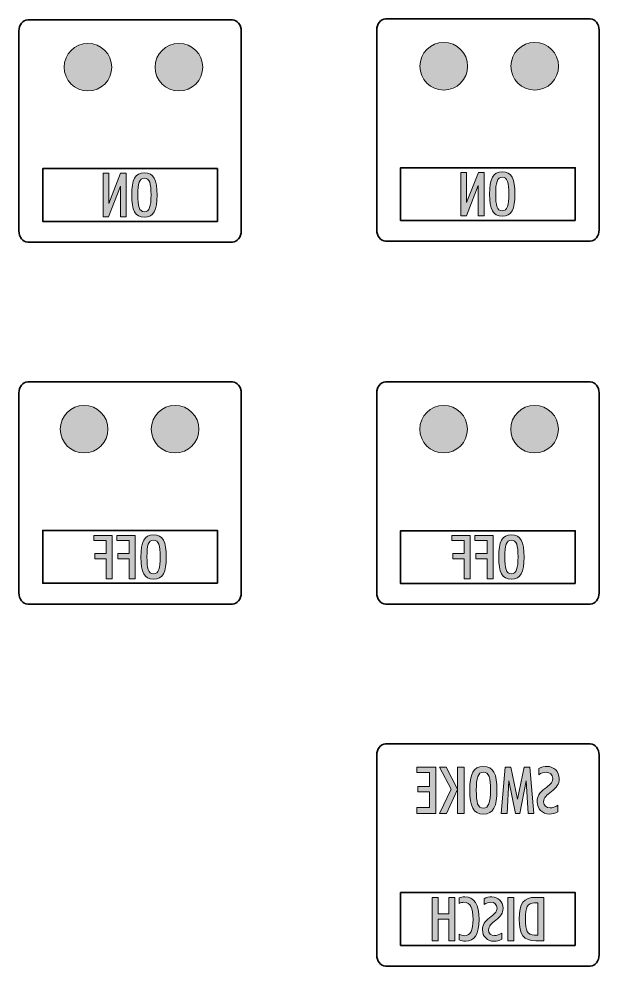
# Model space of a CAD drawing. Header units: millimetres. Extents: x 8 to 201, y 31 to 295.
# Drawn here: x 52.9 to 89.5, y 31.4 to 91.1 of the extents above; entities that cross this region are included whole.
import ezdxf

# ---------------------------------------------------------------- set-up
doc = ezdxf.new("R2010")
doc.units = ezdxf.units.MM
doc.header["$MEASUREMENT"] = 0
doc.layers.add('Layer 1', color=7, linetype='Continuous', lineweight=0)

# ---------------------------------------------------------------- blocks, each defined once
blk = doc.blocks.new('Block_32')
at = {"layer": 'Layer 1', "true_color": 0x1d1e1b, "transparency": 33554687}
h = blk.add_hatch(color=250, dxfattribs=at)
h.dxf.hatch_style = 2
edge = h.paths.add_edge_path()
edge.add_spline(control_points=[(58.815, 55.779), (58.815, 55.779), (58.435, 55.779), (58.435, 55.779), (58.435, 55.779), (58.435, 57.039), (58.435, 57.039), (58.435, 57.039), (57.724, 57.039), (57.724, 57.039), (57.724, 57.039), (57.724, 57.365), (57.724, 57.365), (57.724, 57.365), (58.435, 57.365), (58.435, 57.365), (58.435, 57.365), (58.435, 58.181), (58.435, 58.181), (58.435, 58.181), (57.661, 58.181), (57.661, 58.181), (57.661, 58.181), (57.661, 58.51), (57.661, 58.51), (57.661, 58.51), (58.815, 58.51), (58.815, 58.51), (58.815, 58.51), (58.815, 55.779), (58.815, 55.779)], knot_values=[0, 0, 0, 0, 1, 1, 1, 2, 2, 2, 3, 3, 3, 4, 4, 4, 5, 5, 5, 6, 6, 6, 7, 7, 7, 8, 8, 8, 9, 9, 9, 10, 10, 10, 10], degree=3, periodic=0)
h = blk.add_hatch(color=250, dxfattribs=at)
h.dxf.hatch_style = 2
edge = h.paths.add_edge_path()
edge.add_spline(control_points=[(60.265, 55.779), (60.265, 55.779), (59.886, 55.779), (59.886, 55.779), (59.886, 55.779), (59.886, 57.039), (59.886, 57.039), (59.886, 57.039), (59.174, 57.039), (59.174, 57.039), (59.174, 57.039), (59.174, 57.365), (59.174, 57.365), (59.174, 57.365), (59.886, 57.365), (59.886, 57.365), (59.886, 57.365), (59.886, 58.181), (59.886, 58.181), (59.886, 58.181), (59.111, 58.181), (59.111, 58.181), (59.111, 58.181), (59.111, 58.51), (59.111, 58.51), (59.111, 58.51), (60.265, 58.51), (60.265, 58.51), (60.265, 58.51), (60.265, 55.779), (60.265, 55.779)], knot_values=[0, 0, 0, 0, 1, 1, 1, 2, 2, 2, 3, 3, 3, 4, 4, 4, 5, 5, 5, 6, 6, 6, 7, 7, 7, 8, 8, 8, 9, 9, 9, 10, 10, 10, 10], degree=3, periodic=0)
h = blk.add_hatch(color=250, dxfattribs=at)
h.dxf.hatch_style = 2
edge = h.paths.add_edge_path()
edge.add_spline(control_points=[(61.838, 57.15), (61.838, 57.867), (61.747, 58.204), (61.419, 58.204), (61.091, 58.204), (61.004, 57.867), (61.004, 57.15), (61.004, 56.434), (61.079, 56.093), (61.415, 56.093), (61.739, 56.093), (61.838, 56.43), (61.838, 57.15)], knot_values=[0, 0, 0, 0, 1, 1, 1, 2, 2, 2, 3, 3, 3, 4, 4, 4, 4], degree=3, periodic=0)
edge = h.paths.add_edge_path()
edge.add_spline(control_points=[(62.221, 57.143), (62.221, 56.185), (62.012, 55.745), (61.419, 55.745), (60.826, 55.745), (60.621, 56.189), (60.621, 57.143), (60.621, 58.1), (60.826, 58.545), (61.419, 58.545), (62.012, 58.545), (62.221, 58.1), (62.221, 57.143)], knot_values=[0, 0, 0, 0, 1, 1, 1, 2, 2, 2, 3, 3, 3, 4, 4, 4, 4], degree=3, periodic=0)
at = {"layer": 'Layer 1'}
for points, knots in [([(58.815, 55.779), (58.815, 55.779), (58.435, 55.779), (58.435, 55.779), (58.435, 55.779), (58.435, 57.039), (58.435, 57.039), (58.435, 57.039), (57.724, 57.039), (57.724, 57.039), (57.724, 57.039), (57.724, 57.365), (57.724, 57.365), (57.724, 57.365), (58.435, 57.365), (58.435, 57.365), (58.435, 57.365), (58.435, 58.181), (58.435, 58.181), (58.435, 58.181), (57.661, 58.181), (57.661, 58.181), (57.661, 58.181), (57.661, 58.51), (57.661, 58.51), (57.661, 58.51), (58.815, 58.51), (58.815, 58.51), (58.815, 58.51), (58.815, 55.779), (58.815, 55.779)], [0, 0, 0, 0, 1, 1, 1, 2, 2, 2, 3, 3, 3, 4, 4, 4, 5, 5, 5, 6, 6, 6, 7, 7, 7, 8, 8, 8, 9, 9, 9, 10, 10, 10, 10]), ([(60.265, 55.779), (60.265, 55.779), (59.886, 55.779), (59.886, 55.779), (59.886, 55.779), (59.886, 57.039), (59.886, 57.039), (59.886, 57.039), (59.174, 57.039), (59.174, 57.039), (59.174, 57.039), (59.174, 57.365), (59.174, 57.365), (59.174, 57.365), (59.886, 57.365), (59.886, 57.365), (59.886, 57.365), (59.886, 58.181), (59.886, 58.181), (59.886, 58.181), (59.111, 58.181), (59.111, 58.181), (59.111, 58.181), (59.111, 58.51), (59.111, 58.51), (59.111, 58.51), (60.265, 58.51), (60.265, 58.51), (60.265, 58.51), (60.265, 55.779), (60.265, 55.779)], [0, 0, 0, 0, 1, 1, 1, 2, 2, 2, 3, 3, 3, 4, 4, 4, 5, 5, 5, 6, 6, 6, 7, 7, 7, 8, 8, 8, 9, 9, 9, 10, 10, 10, 10]), ([(62.221, 57.143), (62.221, 56.185), (62.012, 55.745), (61.419, 55.745), (60.826, 55.745), (60.621, 56.189), (60.621, 57.143), (60.621, 58.1), (60.826, 58.545), (61.419, 58.545), (62.012, 58.545), (62.221, 58.1), (62.221, 57.143)], [0, 0, 0, 0, 1, 1, 1, 2, 2, 2, 3, 3, 3, 4, 4, 4, 4]), ([(61.838, 57.15), (61.838, 57.867), (61.747, 58.204), (61.419, 58.204), (61.091, 58.204), (61.004, 57.867), (61.004, 57.15), (61.004, 56.434), (61.079, 56.093), (61.415, 56.093), (61.739, 56.093), (61.838, 56.43), (61.838, 57.15)], [0, 0, 0, 0, 1, 1, 1, 2, 2, 2, 3, 3, 3, 4, 4, 4, 4])]:
    blk.add_open_spline(points, degree=3, knots=knots, dxfattribs=at)
blk = doc.blocks.new('Block_155')
at = {"layer": 'Layer 1', "true_color": 0x1d1e1b, "transparency": 33554687}
h = blk.add_hatch(color=250, dxfattribs=at)
h.dxf.hatch_style = 2
edge = h.paths.add_edge_path()
edge.add_spline(control_points=[(82.237, 78.649), (82.237, 78.649), (81.877, 78.649), (81.877, 78.649), (81.877, 78.649), (81.877, 80.561), (81.877, 80.561), (81.877, 80.561), (81.134, 78.649), (81.134, 78.649), (81.134, 78.649), (80.779, 78.649), (80.779, 78.649), (80.779, 78.649), (80.779, 81.381), (80.779, 81.381), (80.779, 81.381), (81.138, 81.381), (81.138, 81.381), (81.138, 81.381), (81.138, 79.485), (81.138, 79.485), (81.138, 79.485), (81.885, 81.381), (81.885, 81.381), (81.885, 81.381), (82.237, 81.381), (82.237, 81.381), (82.237, 81.381), (82.237, 78.649), (82.237, 78.649)], knot_values=[0, 0, 0, 0, 1, 1, 1, 2, 2, 2, 3, 3, 3, 4, 4, 4, 5, 5, 5, 6, 6, 6, 7, 7, 7, 8, 8, 8, 9, 9, 9, 10, 10, 10, 10], degree=3, periodic=0)
h = blk.add_hatch(color=250, dxfattribs=at)
h.dxf.hatch_style = 2
edge = h.paths.add_edge_path()
edge.add_spline(control_points=[(83.806, 80.021), (83.806, 80.737), (83.715, 81.074), (83.387, 81.074), (83.059, 81.074), (82.972, 80.737), (82.972, 80.021), (82.972, 79.305), (83.047, 78.964), (83.383, 78.964), (83.707, 78.964), (83.806, 79.301), (83.806, 80.021)], knot_values=[0, 0, 0, 0, 1, 1, 1, 2, 2, 2, 3, 3, 3, 4, 4, 4, 4], degree=3, periodic=0)
edge = h.paths.add_edge_path()
edge.add_spline(control_points=[(84.189, 80.013), (84.189, 79.056), (83.979, 78.615), (83.387, 78.615), (82.794, 78.615), (82.589, 79.059), (82.589, 80.013), (82.589, 80.971), (82.794, 81.415), (83.387, 81.415), (83.979, 81.415), (84.189, 80.971), (84.189, 80.013)], knot_values=[0, 0, 0, 0, 1, 1, 1, 2, 2, 2, 3, 3, 3, 4, 4, 4, 4], degree=3, periodic=0)
at = {"layer": 'Layer 1'}
for points, knots in [([(82.237, 78.649), (82.237, 78.649), (81.877, 78.649), (81.877, 78.649), (81.877, 78.649), (81.877, 80.561), (81.877, 80.561), (81.877, 80.561), (81.134, 78.649), (81.134, 78.649), (81.134, 78.649), (80.779, 78.649), (80.779, 78.649), (80.779, 78.649), (80.779, 81.381), (80.779, 81.381), (80.779, 81.381), (81.138, 81.381), (81.138, 81.381), (81.138, 81.381), (81.138, 79.485), (81.138, 79.485), (81.138, 79.485), (81.885, 81.381), (81.885, 81.381), (81.885, 81.381), (82.237, 81.381), (82.237, 81.381), (82.237, 81.381), (82.237, 78.649), (82.237, 78.649)], [0, 0, 0, 0, 1, 1, 1, 2, 2, 2, 3, 3, 3, 4, 4, 4, 5, 5, 5, 6, 6, 6, 7, 7, 7, 8, 8, 8, 9, 9, 9, 10, 10, 10, 10]), ([(84.189, 80.013), (84.189, 79.056), (83.979, 78.615), (83.387, 78.615), (82.794, 78.615), (82.589, 79.059), (82.589, 80.013), (82.589, 80.971), (82.794, 81.415), (83.387, 81.415), (83.979, 81.415), (84.189, 80.971), (84.189, 80.013)], [0, 0, 0, 0, 1, 1, 1, 2, 2, 2, 3, 3, 3, 4, 4, 4, 4]), ([(83.806, 80.021), (83.806, 80.737), (83.715, 81.074), (83.387, 81.074), (83.059, 81.074), (82.972, 80.737), (82.972, 80.021), (82.972, 79.305), (83.047, 78.964), (83.383, 78.964), (83.707, 78.964), (83.806, 79.301), (83.806, 80.021)], [0, 0, 0, 0, 1, 1, 1, 2, 2, 2, 3, 3, 3, 4, 4, 4, 4])]:
    blk.add_open_spline(points, degree=3, knots=knots, dxfattribs=at)
blk = doc.blocks.new('Block_158')
at = {"layer": 'Layer 1', "true_color": 0x1d1e1b, "transparency": 33554687}
h = blk.add_hatch(color=250, dxfattribs=at)
h.dxf.hatch_style = 2
edge = h.paths.add_edge_path()
edge.add_spline(control_points=[(59.694, 78.592), (59.694, 78.592), (59.334, 78.592), (59.334, 78.592), (59.334, 78.592), (59.334, 80.504), (59.334, 80.504), (59.334, 80.504), (58.592, 78.592), (58.592, 78.592), (58.592, 78.592), (58.236, 78.592), (58.236, 78.592), (58.236, 78.592), (58.236, 81.323), (58.236, 81.323), (58.236, 81.323), (58.596, 81.323), (58.596, 81.323), (58.596, 81.323), (58.596, 79.427), (58.596, 79.427), (58.596, 79.427), (59.342, 81.323), (59.342, 81.323), (59.342, 81.323), (59.694, 81.323), (59.694, 81.323), (59.694, 81.323), (59.694, 78.592), (59.694, 78.592)], knot_values=[0, 0, 0, 0, 1, 1, 1, 2, 2, 2, 3, 3, 3, 4, 4, 4, 5, 5, 5, 6, 6, 6, 7, 7, 7, 8, 8, 8, 9, 9, 9, 10, 10, 10, 10], degree=3, periodic=0)
h = blk.add_hatch(color=250, dxfattribs=at)
h.dxf.hatch_style = 2
edge = h.paths.add_edge_path()
edge.add_spline(control_points=[(61.263, 79.963), (61.263, 80.68), (61.172, 81.017), (60.844, 81.017), (60.516, 81.017), (60.429, 80.68), (60.429, 79.963), (60.429, 79.247), (60.504, 78.906), (60.84, 78.906), (61.164, 78.906), (61.263, 79.243), (61.263, 79.963)], knot_values=[0, 0, 0, 0, 1, 1, 1, 2, 2, 2, 3, 3, 3, 4, 4, 4, 4], degree=3, periodic=0)
edge = h.paths.add_edge_path()
edge.add_spline(control_points=[(61.646, 79.956), (61.646, 78.998), (61.437, 78.558), (60.844, 78.558), (60.251, 78.558), (60.046, 79.002), (60.046, 79.956), (60.046, 80.914), (60.251, 81.358), (60.844, 81.358), (61.437, 81.358), (61.646, 80.914), (61.646, 79.956)], knot_values=[0, 0, 0, 0, 1, 1, 1, 2, 2, 2, 3, 3, 3, 4, 4, 4, 4], degree=3, periodic=0)
at = {"layer": 'Layer 1'}
for points, knots in [([(59.694, 78.592), (59.694, 78.592), (59.334, 78.592), (59.334, 78.592), (59.334, 78.592), (59.334, 80.504), (59.334, 80.504), (59.334, 80.504), (58.592, 78.592), (58.592, 78.592), (58.592, 78.592), (58.236, 78.592), (58.236, 78.592), (58.236, 78.592), (58.236, 81.323), (58.236, 81.323), (58.236, 81.323), (58.596, 81.323), (58.596, 81.323), (58.596, 81.323), (58.596, 79.427), (58.596, 79.427), (58.596, 79.427), (59.342, 81.323), (59.342, 81.323), (59.342, 81.323), (59.694, 81.323), (59.694, 81.323), (59.694, 81.323), (59.694, 78.592), (59.694, 78.592)], [0, 0, 0, 0, 1, 1, 1, 2, 2, 2, 3, 3, 3, 4, 4, 4, 5, 5, 5, 6, 6, 6, 7, 7, 7, 8, 8, 8, 9, 9, 9, 10, 10, 10, 10]), ([(61.646, 79.956), (61.646, 78.998), (61.437, 78.558), (60.844, 78.558), (60.251, 78.558), (60.046, 79.002), (60.046, 79.956), (60.046, 80.914), (60.251, 81.358), (60.844, 81.358), (61.437, 81.358), (61.646, 80.914), (61.646, 79.956)], [0, 0, 0, 0, 1, 1, 1, 2, 2, 2, 3, 3, 3, 4, 4, 4, 4]), ([(61.263, 79.963), (61.263, 80.68), (61.172, 81.017), (60.844, 81.017), (60.516, 81.017), (60.429, 80.68), (60.429, 79.963), (60.429, 79.247), (60.504, 78.906), (60.84, 78.906), (61.164, 78.906), (61.263, 79.243), (61.263, 79.963)], [0, 0, 0, 0, 1, 1, 1, 2, 2, 2, 3, 3, 3, 4, 4, 4, 4])]:
    blk.add_open_spline(points, degree=3, knots=knots, dxfattribs=at)
blk = doc.blocks.new('Block_159')
at = {"layer": 'Layer 1', "true_color": 0x1d1e1b, "transparency": 33554687}
h = blk.add_hatch(color=250, dxfattribs=at)
h.dxf.hatch_style = 2
edge = h.paths.add_edge_path()
edge.add_spline(control_points=[(81.358, 55.779), (81.358, 55.779), (80.978, 55.779), (80.978, 55.779), (80.978, 55.779), (80.978, 57.039), (80.978, 57.039), (80.978, 57.039), (80.267, 57.039), (80.267, 57.039), (80.267, 57.039), (80.267, 57.365), (80.267, 57.365), (80.267, 57.365), (80.978, 57.365), (80.978, 57.365), (80.978, 57.365), (80.978, 58.181), (80.978, 58.181), (80.978, 58.181), (80.204, 58.181), (80.204, 58.181), (80.204, 58.181), (80.204, 58.51), (80.204, 58.51), (80.204, 58.51), (81.358, 58.51), (81.358, 58.51), (81.358, 58.51), (81.358, 55.779), (81.358, 55.779)], knot_values=[0, 0, 0, 0, 1, 1, 1, 2, 2, 2, 3, 3, 3, 4, 4, 4, 5, 5, 5, 6, 6, 6, 7, 7, 7, 8, 8, 8, 9, 9, 9, 10, 10, 10, 10], degree=3, periodic=0)
h = blk.add_hatch(color=250, dxfattribs=at)
h.dxf.hatch_style = 2
edge = h.paths.add_edge_path()
edge.add_spline(control_points=[(82.808, 55.779), (82.808, 55.779), (82.428, 55.779), (82.428, 55.779), (82.428, 55.779), (82.428, 57.039), (82.428, 57.039), (82.428, 57.039), (81.717, 57.039), (81.717, 57.039), (81.717, 57.039), (81.717, 57.365), (81.717, 57.365), (81.717, 57.365), (82.428, 57.365), (82.428, 57.365), (82.428, 57.365), (82.428, 58.181), (82.428, 58.181), (82.428, 58.181), (81.654, 58.181), (81.654, 58.181), (81.654, 58.181), (81.654, 58.51), (81.654, 58.51), (81.654, 58.51), (82.808, 58.51), (82.808, 58.51), (82.808, 58.51), (82.808, 55.779), (82.808, 55.779)], knot_values=[0, 0, 0, 0, 1, 1, 1, 2, 2, 2, 3, 3, 3, 4, 4, 4, 5, 5, 5, 6, 6, 6, 7, 7, 7, 8, 8, 8, 9, 9, 9, 10, 10, 10, 10], degree=3, periodic=0)
h = blk.add_hatch(color=250, dxfattribs=at)
h.dxf.hatch_style = 2
edge = h.paths.add_edge_path()
edge.add_spline(control_points=[(84.381, 57.15), (84.381, 57.867), (84.289, 58.204), (83.962, 58.204), (83.634, 58.204), (83.547, 57.867), (83.547, 57.15), (83.547, 56.434), (83.622, 56.093), (83.958, 56.093), (84.282, 56.093), (84.381, 56.43), (84.381, 57.15)], knot_values=[0, 0, 0, 0, 1, 1, 1, 2, 2, 2, 3, 3, 3, 4, 4, 4, 4], degree=3, periodic=0)
edge = h.paths.add_edge_path()
edge.add_spline(control_points=[(84.764, 57.143), (84.764, 56.185), (84.554, 55.745), (83.962, 55.745), (83.369, 55.745), (83.164, 56.189), (83.164, 57.143), (83.164, 58.1), (83.369, 58.545), (83.962, 58.545), (84.554, 58.545), (84.764, 58.1), (84.764, 57.143)], knot_values=[0, 0, 0, 0, 1, 1, 1, 2, 2, 2, 3, 3, 3, 4, 4, 4, 4], degree=3, periodic=0)
at = {"layer": 'Layer 1'}
for points, knots in [([(81.358, 55.779), (81.358, 55.779), (80.978, 55.779), (80.978, 55.779), (80.978, 55.779), (80.978, 57.039), (80.978, 57.039), (80.978, 57.039), (80.267, 57.039), (80.267, 57.039), (80.267, 57.039), (80.267, 57.365), (80.267, 57.365), (80.267, 57.365), (80.978, 57.365), (80.978, 57.365), (80.978, 57.365), (80.978, 58.181), (80.978, 58.181), (80.978, 58.181), (80.204, 58.181), (80.204, 58.181), (80.204, 58.181), (80.204, 58.51), (80.204, 58.51), (80.204, 58.51), (81.358, 58.51), (81.358, 58.51), (81.358, 58.51), (81.358, 55.779), (81.358, 55.779)], [0, 0, 0, 0, 1, 1, 1, 2, 2, 2, 3, 3, 3, 4, 4, 4, 5, 5, 5, 6, 6, 6, 7, 7, 7, 8, 8, 8, 9, 9, 9, 10, 10, 10, 10]), ([(82.808, 55.779), (82.808, 55.779), (82.428, 55.779), (82.428, 55.779), (82.428, 55.779), (82.428, 57.039), (82.428, 57.039), (82.428, 57.039), (81.717, 57.039), (81.717, 57.039), (81.717, 57.039), (81.717, 57.365), (81.717, 57.365), (81.717, 57.365), (82.428, 57.365), (82.428, 57.365), (82.428, 57.365), (82.428, 58.181), (82.428, 58.181), (82.428, 58.181), (81.654, 58.181), (81.654, 58.181), (81.654, 58.181), (81.654, 58.51), (81.654, 58.51), (81.654, 58.51), (82.808, 58.51), (82.808, 58.51), (82.808, 58.51), (82.808, 55.779), (82.808, 55.779)], [0, 0, 0, 0, 1, 1, 1, 2, 2, 2, 3, 3, 3, 4, 4, 4, 5, 5, 5, 6, 6, 6, 7, 7, 7, 8, 8, 8, 9, 9, 9, 10, 10, 10, 10]), ([(84.764, 57.143), (84.764, 56.185), (84.554, 55.745), (83.962, 55.745), (83.369, 55.745), (83.164, 56.189), (83.164, 57.143), (83.164, 58.1), (83.369, 58.545), (83.962, 58.545), (84.554, 58.545), (84.764, 58.1), (84.764, 57.143)], [0, 0, 0, 0, 1, 1, 1, 2, 2, 2, 3, 3, 3, 4, 4, 4, 4]), ([(84.381, 57.15), (84.381, 57.867), (84.289, 58.204), (83.962, 58.204), (83.634, 58.204), (83.547, 57.867), (83.547, 57.15), (83.547, 56.434), (83.622, 56.093), (83.958, 56.093), (84.282, 56.093), (84.381, 56.43), (84.381, 57.15)], [0, 0, 0, 0, 1, 1, 1, 2, 2, 2, 3, 3, 3, 4, 4, 4, 4])]:
    blk.add_open_spline(points, degree=3, knots=knots, dxfattribs=at)
blk = doc.blocks.new('Block_167')
at = {"layer": 'Layer 1', "true_color": 0x1d1e1b, "transparency": 33554687}
h = blk.add_hatch(color=250, dxfattribs=at)
h.dxf.hatch_style = 2
edge = h.paths.add_edge_path()
edge.add_spline(control_points=[(80.401, 32.966), (80.401, 32.966), (80.022, 32.966), (80.022, 32.966), (80.022, 32.966), (80.022, 34.314), (80.022, 34.314), (80.022, 34.314), (79.342, 34.314), (79.342, 34.314), (79.342, 34.314), (79.342, 32.966), (79.342, 32.966), (79.342, 32.966), (78.963, 32.966), (78.963, 32.966), (78.963, 32.966), (78.963, 35.697), (78.963, 35.697), (78.963, 35.697), (79.342, 35.697), (79.342, 35.697), (79.342, 35.697), (79.342, 34.659), (79.342, 34.659), (79.342, 34.659), (80.022, 34.659), (80.022, 34.659), (80.022, 34.659), (80.022, 35.697), (80.022, 35.697), (80.022, 35.697), (80.401, 35.697), (80.401, 35.697), (80.401, 35.697), (80.401, 32.966), (80.401, 32.966)], knot_values=[0, 0, 0, 0, 1, 1, 1, 2, 2, 2, 3, 3, 3, 4, 4, 4, 5, 5, 5, 6, 6, 6, 7, 7, 7, 8, 8, 8, 9, 9, 9, 10, 10, 10, 11, 11, 11, 12, 12, 12, 12], degree=3, periodic=0)
h = blk.add_hatch(color=250, dxfattribs=at)
h.dxf.hatch_style = 2
edge = h.paths.add_edge_path()
edge.add_spline(control_points=[(80.674, 33.027), (80.674, 33.027), (80.674, 33.387), (80.674, 33.387), (80.796, 33.318), (80.903, 33.283), (81.01, 33.283), (81.381, 33.283), (81.551, 33.621), (81.551, 34.31), (81.551, 35.034), (81.385, 35.386), (80.97, 35.386), (80.88, 35.386), (80.781, 35.36), (80.674, 35.31), (80.674, 35.31), (80.674, 35.658), (80.674, 35.658), (80.781, 35.708), (80.895, 35.731), (81.026, 35.731), (81.618, 35.731), (81.931, 35.252), (81.931, 34.306), (81.931, 33.387), (81.646, 32.931), (81.069, 32.931), (80.927, 32.931), (80.8, 32.962), (80.674, 33.027)], knot_values=[0, 0, 0, 0, 1, 1, 1, 2, 2, 2, 3, 3, 3, 4, 4, 4, 5, 5, 5, 6, 6, 6, 7, 7, 7, 8, 8, 8, 9, 9, 9, 10, 10, 10, 10], degree=3, periodic=0)
h = blk.add_hatch(color=250, dxfattribs=at)
h.dxf.hatch_style = 2
edge = h.paths.add_edge_path()
edge.add_spline(control_points=[(83.365, 33.444), (83.365, 33.444), (83.365, 33.069), (83.365, 33.069), (83.195, 32.977), (83.033, 32.931), (82.875, 32.931), (82.436, 32.931), (82.14, 33.241), (82.14, 33.651), (82.14, 33.969), (82.278, 34.176), (82.582, 34.414), (82.863, 34.632), (83.057, 34.762), (83.057, 35.015), (83.057, 35.241), (82.903, 35.39), (82.662, 35.39), (82.523, 35.39), (82.385, 35.34), (82.239, 35.241), (82.239, 35.241), (82.239, 35.609), (82.239, 35.609), (82.401, 35.693), (82.559, 35.731), (82.733, 35.731), (83.124, 35.731), (83.436, 35.432), (83.436, 35.011), (83.436, 34.693), (83.278, 34.49), (82.986, 34.256), (82.709, 34.034), (82.523, 33.912), (82.523, 33.647), (82.523, 33.429), (82.67, 33.287), (82.903, 33.287), (83.041, 33.287), (83.191, 33.341), (83.365, 33.444)], knot_values=[0, 0, 0, 0, 1, 1, 1, 2, 2, 2, 3, 3, 3, 4, 4, 4, 5, 5, 5, 6, 6, 6, 7, 7, 7, 8, 8, 8, 9, 9, 9, 10, 10, 10, 11, 11, 11, 12, 12, 12, 13, 13, 13, 14, 14, 14, 14], degree=3, periodic=0)
h = blk.add_hatch(color=250, dxfattribs=at)
h.dxf.hatch_style = 2
edge = h.paths.add_edge_path()
edge.add_spline(control_points=[(84.116, 32.966), (84.116, 32.966), (83.736, 32.966), (83.736, 32.966), (83.736, 32.966), (83.736, 35.697), (83.736, 35.697), (83.736, 35.697), (84.116, 35.697), (84.116, 35.697), (84.116, 35.697), (84.116, 32.966), (84.116, 32.966)], knot_values=[0, 0, 0, 0, 1, 1, 1, 2, 2, 2, 3, 3, 3, 4, 4, 4, 4], degree=3, periodic=0)
h = blk.add_hatch(color=250, dxfattribs=at)
h.dxf.hatch_style = 2
edge = h.paths.add_edge_path()
edge.add_spline(control_points=[(85.621, 33.318), (85.621, 33.318), (85.621, 35.352), (85.621, 35.352), (85.621, 35.352), (85.424, 35.352), (85.424, 35.352), (84.977, 35.352), (84.843, 35.065), (84.843, 34.337), (84.843, 33.609), (84.977, 33.318), (85.424, 33.318), (85.424, 33.318), (85.621, 33.318), (85.621, 33.318)], knot_values=[0, 0, 0, 0, 1, 1, 1, 2, 2, 2, 3, 3, 3, 4, 4, 4, 5, 5, 5, 5], degree=3, periodic=0)
edge = h.paths.add_edge_path()
edge.add_spline(control_points=[(86.004, 32.966), (86.004, 32.966), (85.503, 32.966), (85.503, 32.966), (84.732, 32.966), (84.46, 33.333), (84.46, 34.333), (84.46, 35.329), (84.732, 35.697), (85.503, 35.697), (85.503, 35.697), (86.004, 35.697), (86.004, 35.697), (86.004, 35.697), (86.004, 32.966), (86.004, 32.966)], knot_values=[0, 0, 0, 0, 1, 1, 1, 2, 2, 2, 3, 3, 3, 4, 4, 4, 5, 5, 5, 5], degree=3, periodic=0)
at = {"layer": 'Layer 1'}
for points, knots in [([(80.401, 32.966), (80.401, 32.966), (80.022, 32.966), (80.022, 32.966), (80.022, 32.966), (80.022, 34.314), (80.022, 34.314), (80.022, 34.314), (79.342, 34.314), (79.342, 34.314), (79.342, 34.314), (79.342, 32.966), (79.342, 32.966), (79.342, 32.966), (78.963, 32.966), (78.963, 32.966), (78.963, 32.966), (78.963, 35.697), (78.963, 35.697), (78.963, 35.697), (79.342, 35.697), (79.342, 35.697), (79.342, 35.697), (79.342, 34.659), (79.342, 34.659), (79.342, 34.659), (80.022, 34.659), (80.022, 34.659), (80.022, 34.659), (80.022, 35.697), (80.022, 35.697), (80.022, 35.697), (80.401, 35.697), (80.401, 35.697), (80.401, 35.697), (80.401, 32.966), (80.401, 32.966)], [0, 0, 0, 0, 1, 1, 1, 2, 2, 2, 3, 3, 3, 4, 4, 4, 5, 5, 5, 6, 6, 6, 7, 7, 7, 8, 8, 8, 9, 9, 9, 10, 10, 10, 11, 11, 11, 12, 12, 12, 12]), ([(80.674, 33.027), (80.674, 33.027), (80.674, 33.387), (80.674, 33.387), (80.796, 33.318), (80.903, 33.283), (81.01, 33.283), (81.381, 33.283), (81.551, 33.621), (81.551, 34.31), (81.551, 35.034), (81.385, 35.386), (80.97, 35.386), (80.88, 35.386), (80.781, 35.36), (80.674, 35.31), (80.674, 35.31), (80.674, 35.658), (80.674, 35.658), (80.781, 35.708), (80.895, 35.731), (81.026, 35.731), (81.618, 35.731), (81.931, 35.252), (81.931, 34.306), (81.931, 33.387), (81.646, 32.931), (81.069, 32.931), (80.927, 32.931), (80.8, 32.962), (80.674, 33.027)], [0, 0, 0, 0, 1, 1, 1, 2, 2, 2, 3, 3, 3, 4, 4, 4, 5, 5, 5, 6, 6, 6, 7, 7, 7, 8, 8, 8, 9, 9, 9, 10, 10, 10, 10]), ([(83.365, 33.444), (83.365, 33.444), (83.365, 33.069), (83.365, 33.069), (83.195, 32.977), (83.033, 32.931), (82.875, 32.931), (82.436, 32.931), (82.14, 33.241), (82.14, 33.651), (82.14, 33.969), (82.278, 34.176), (82.582, 34.414), (82.863, 34.632), (83.057, 34.762), (83.057, 35.015), (83.057, 35.241), (82.903, 35.39), (82.662, 35.39), (82.523, 35.39), (82.385, 35.34), (82.239, 35.241), (82.239, 35.241), (82.239, 35.609), (82.239, 35.609), (82.401, 35.693), (82.559, 35.731), (82.733, 35.731), (83.124, 35.731), (83.436, 35.432), (83.436, 35.011), (83.436, 34.693), (83.278, 34.49), (82.986, 34.256), (82.709, 34.034), (82.523, 33.912), (82.523, 33.647), (82.523, 33.429), (82.67, 33.287), (82.903, 33.287), (83.041, 33.287), (83.191, 33.341), (83.365, 33.444)], [0, 0, 0, 0, 1, 1, 1, 2, 2, 2, 3, 3, 3, 4, 4, 4, 5, 5, 5, 6, 6, 6, 7, 7, 7, 8, 8, 8, 9, 9, 9, 10, 10, 10, 11, 11, 11, 12, 12, 12, 13, 13, 13, 14, 14, 14, 14]), ([(84.116, 32.966), (84.116, 32.966), (83.736, 32.966), (83.736, 32.966), (83.736, 32.966), (83.736, 35.697), (83.736, 35.697), (83.736, 35.697), (84.116, 35.697), (84.116, 35.697), (84.116, 35.697), (84.116, 32.966), (84.116, 32.966)], [0, 0, 0, 0, 1, 1, 1, 2, 2, 2, 3, 3, 3, 4, 4, 4, 4]), ([(86.004, 32.966), (86.004, 32.966), (85.503, 32.966), (85.503, 32.966), (84.732, 32.966), (84.46, 33.333), (84.46, 34.333), (84.46, 35.329), (84.732, 35.697), (85.503, 35.697), (85.503, 35.697), (86.004, 35.697), (86.004, 35.697), (86.004, 35.697), (86.004, 32.966), (86.004, 32.966)], [0, 0, 0, 0, 1, 1, 1, 2, 2, 2, 3, 3, 3, 4, 4, 4, 5, 5, 5, 5]), ([(85.621, 33.318), (85.621, 33.318), (85.621, 35.352), (85.621, 35.352), (85.621, 35.352), (85.424, 35.352), (85.424, 35.352), (84.977, 35.352), (84.843, 35.065), (84.843, 34.337), (84.843, 33.609), (84.977, 33.318), (85.424, 33.318), (85.424, 33.318), (85.621, 33.318), (85.621, 33.318)], [0, 0, 0, 0, 1, 1, 1, 2, 2, 2, 3, 3, 3, 4, 4, 4, 5, 5, 5, 5])]:
    blk.add_open_spline(points, degree=3, knots=knots, dxfattribs=at)
blk = doc.blocks.new('Block_168')
at = {"layer": 'Layer 1', "true_color": 0x1d1e1b, "transparency": 33554687}
h = blk.add_hatch(color=250, dxfattribs=at)
h.dxf.hatch_style = 2
edge = h.paths.add_edge_path()
edge.add_spline(control_points=[(79.203, 40.985), (79.203, 40.985), (77.996, 40.985), (77.996, 40.985), (77.996, 40.985), (77.996, 41.35), (77.996, 41.35), (77.996, 41.35), (78.796, 41.35), (78.796, 41.35), (78.796, 41.35), (78.796, 42.339), (78.796, 42.339), (78.796, 42.339), (78.064, 42.339), (78.064, 42.339), (78.064, 42.339), (78.064, 42.688), (78.064, 42.688), (78.064, 42.688), (78.796, 42.688), (78.796, 42.688), (78.796, 42.688), (78.796, 43.558), (78.796, 43.558), (78.796, 43.558), (77.996, 43.558), (77.996, 43.558), (77.996, 43.558), (77.996, 43.911), (77.996, 43.911), (77.996, 43.911), (79.203, 43.911), (79.203, 43.911), (79.203, 43.911), (79.203, 40.985), (79.203, 40.985)], knot_values=[0, 0, 0, 0, 1, 1, 1, 2, 2, 2, 3, 3, 3, 4, 4, 4, 5, 5, 5, 6, 6, 6, 7, 7, 7, 8, 8, 8, 9, 9, 9, 10, 10, 10, 11, 11, 11, 12, 12, 12, 12], degree=3, periodic=0)
h = blk.add_hatch(color=250, dxfattribs=at)
h.dxf.hatch_style = 2
edge = h.paths.add_edge_path()
edge.add_spline(control_points=[(80.981, 40.985), (80.981, 40.985), (80.574, 40.985), (80.574, 40.985), (80.574, 40.985), (80.574, 42.487), (80.574, 42.487), (80.574, 42.487), (79.876, 40.985), (79.876, 40.985), (79.876, 40.985), (79.44, 40.985), (79.44, 40.985), (79.44, 40.985), (80.159, 42.52), (80.159, 42.52), (80.159, 42.52), (79.44, 43.911), (79.44, 43.911), (79.44, 43.911), (79.863, 43.911), (79.863, 43.911), (79.863, 43.911), (80.574, 42.524), (80.574, 42.524), (80.574, 42.524), (80.574, 43.911), (80.574, 43.911), (80.574, 43.911), (80.981, 43.911), (80.981, 43.911), (80.981, 43.911), (80.981, 40.985), (80.981, 40.985)], knot_values=[0, 0, 0, 0, 1, 1, 1, 2, 2, 2, 3, 3, 3, 4, 4, 4, 5, 5, 5, 6, 6, 6, 7, 7, 7, 8, 8, 8, 9, 9, 9, 10, 10, 10, 11, 11, 11, 11], degree=3, periodic=0)
h = blk.add_hatch(color=250, dxfattribs=at)
h.dxf.hatch_style = 2
edge = h.paths.add_edge_path()
edge.add_spline(control_points=[(82.644, 42.454), (82.644, 43.222), (82.547, 43.583), (82.196, 43.583), (81.844, 43.583), (81.751, 43.222), (81.751, 42.454), (81.751, 41.687), (81.832, 41.322), (82.192, 41.322), (82.539, 41.322), (82.644, 41.683), (82.644, 42.454)], knot_values=[0, 0, 0, 0, 1, 1, 1, 2, 2, 2, 3, 3, 3, 4, 4, 4, 4], degree=3, periodic=0)
edge = h.paths.add_edge_path()
edge.add_spline(control_points=[(83.055, 42.446), (83.055, 41.42), (82.831, 40.948), (82.196, 40.948), (81.561, 40.948), (81.341, 41.424), (81.341, 42.446), (81.341, 43.472), (81.561, 43.948), (82.196, 43.948), (82.831, 43.948), (83.055, 43.472), (83.055, 42.446)], knot_values=[0, 0, 0, 0, 1, 1, 1, 2, 2, 2, 3, 3, 3, 4, 4, 4, 4], degree=3, periodic=0)
h = blk.add_hatch(color=250, dxfattribs=at)
h.dxf.hatch_style = 2
edge = h.paths.add_edge_path()
edge.add_spline(control_points=[(85.384, 40.985), (85.384, 40.985), (85.011, 40.985), (85.011, 40.985), (85.011, 40.985), (84.889, 43.037), (84.889, 43.037), (84.889, 43.037), (84.486, 40.985), (84.486, 40.985), (84.486, 40.985), (84.211, 40.985), (84.211, 40.985), (84.211, 40.985), (83.809, 43.037), (83.809, 43.037), (83.809, 43.037), (83.686, 40.985), (83.686, 40.985), (83.686, 40.985), (83.309, 40.985), (83.309, 40.985), (83.309, 40.985), (83.572, 43.911), (83.572, 43.911), (83.572, 43.911), (83.927, 43.911), (83.927, 43.911), (83.927, 43.911), (84.347, 41.884), (84.347, 41.884), (84.347, 41.884), (84.757, 43.911), (84.757, 43.911), (84.757, 43.911), (85.126, 43.911), (85.126, 43.911), (85.126, 43.911), (85.384, 40.985), (85.384, 40.985)], knot_values=[0, 0, 0, 0, 1, 1, 1, 2, 2, 2, 3, 3, 3, 4, 4, 4, 5, 5, 5, 6, 6, 6, 7, 7, 7, 8, 8, 8, 9, 9, 9, 10, 10, 10, 11, 11, 11, 12, 12, 12, 13, 13, 13, 13], degree=3, periodic=0)
h = blk.add_hatch(color=250, dxfattribs=at)
h.dxf.hatch_style = 2
edge = h.paths.add_edge_path()
edge.add_spline(control_points=[(86.895, 41.498), (86.895, 41.498), (86.895, 41.096), (86.895, 41.096), (86.713, 40.998), (86.54, 40.948), (86.37, 40.948), (85.901, 40.948), (85.583, 41.281), (85.583, 41.72), (85.583, 42.06), (85.731, 42.282), (86.057, 42.537), (86.358, 42.77), (86.565, 42.91), (86.565, 43.181), (86.565, 43.423), (86.4, 43.583), (86.142, 43.583), (85.994, 43.583), (85.845, 43.53), (85.689, 43.423), (85.689, 43.423), (85.689, 43.817), (85.689, 43.817), (85.862, 43.907), (86.032, 43.948), (86.218, 43.948), (86.637, 43.948), (86.972, 43.628), (86.972, 43.177), (86.972, 42.836), (86.802, 42.619), (86.489, 42.368), (86.192, 42.13), (85.994, 41.999), (85.994, 41.716), (85.994, 41.482), (86.15, 41.33), (86.4, 41.33), (86.548, 41.33), (86.709, 41.387), (86.895, 41.498)], knot_values=[0, 0, 0, 0, 1, 1, 1, 2, 2, 2, 3, 3, 3, 4, 4, 4, 5, 5, 5, 6, 6, 6, 7, 7, 7, 8, 8, 8, 9, 9, 9, 10, 10, 10, 11, 11, 11, 12, 12, 12, 13, 13, 13, 14, 14, 14, 14], degree=3, periodic=0)
at = {"layer": 'Layer 1'}
for points, knots in [([(79.203, 40.985), (79.203, 40.985), (77.996, 40.985), (77.996, 40.985), (77.996, 40.985), (77.996, 41.35), (77.996, 41.35), (77.996, 41.35), (78.796, 41.35), (78.796, 41.35), (78.796, 41.35), (78.796, 42.339), (78.796, 42.339), (78.796, 42.339), (78.064, 42.339), (78.064, 42.339), (78.064, 42.339), (78.064, 42.688), (78.064, 42.688), (78.064, 42.688), (78.796, 42.688), (78.796, 42.688), (78.796, 42.688), (78.796, 43.558), (78.796, 43.558), (78.796, 43.558), (77.996, 43.558), (77.996, 43.558), (77.996, 43.558), (77.996, 43.911), (77.996, 43.911), (77.996, 43.911), (79.203, 43.911), (79.203, 43.911), (79.203, 43.911), (79.203, 40.985), (79.203, 40.985)], [0, 0, 0, 0, 1, 1, 1, 2, 2, 2, 3, 3, 3, 4, 4, 4, 5, 5, 5, 6, 6, 6, 7, 7, 7, 8, 8, 8, 9, 9, 9, 10, 10, 10, 11, 11, 11, 12, 12, 12, 12]), ([(80.981, 40.985), (80.981, 40.985), (80.574, 40.985), (80.574, 40.985), (80.574, 40.985), (80.574, 42.487), (80.574, 42.487), (80.574, 42.487), (79.876, 40.985), (79.876, 40.985), (79.876, 40.985), (79.44, 40.985), (79.44, 40.985), (79.44, 40.985), (80.159, 42.52), (80.159, 42.52), (80.159, 42.52), (79.44, 43.911), (79.44, 43.911), (79.44, 43.911), (79.863, 43.911), (79.863, 43.911), (79.863, 43.911), (80.574, 42.524), (80.574, 42.524), (80.574, 42.524), (80.574, 43.911), (80.574, 43.911), (80.574, 43.911), (80.981, 43.911), (80.981, 43.911), (80.981, 43.911), (80.981, 40.985), (80.981, 40.985)], [0, 0, 0, 0, 1, 1, 1, 2, 2, 2, 3, 3, 3, 4, 4, 4, 5, 5, 5, 6, 6, 6, 7, 7, 7, 8, 8, 8, 9, 9, 9, 10, 10, 10, 11, 11, 11, 11]), ([(83.055, 42.446), (83.055, 41.42), (82.831, 40.948), (82.196, 40.948), (81.561, 40.948), (81.341, 41.424), (81.341, 42.446), (81.341, 43.472), (81.561, 43.948), (82.196, 43.948), (82.831, 43.948), (83.055, 43.472), (83.055, 42.446)], [0, 0, 0, 0, 1, 1, 1, 2, 2, 2, 3, 3, 3, 4, 4, 4, 4]), ([(82.644, 42.454), (82.644, 43.222), (82.547, 43.583), (82.196, 43.583), (81.844, 43.583), (81.751, 43.222), (81.751, 42.454), (81.751, 41.687), (81.832, 41.322), (82.192, 41.322), (82.539, 41.322), (82.644, 41.683), (82.644, 42.454)], [0, 0, 0, 0, 1, 1, 1, 2, 2, 2, 3, 3, 3, 4, 4, 4, 4]), ([(85.384, 40.985), (85.384, 40.985), (85.011, 40.985), (85.011, 40.985), (85.011, 40.985), (84.889, 43.037), (84.889, 43.037), (84.889, 43.037), (84.486, 40.985), (84.486, 40.985), (84.486, 40.985), (84.211, 40.985), (84.211, 40.985), (84.211, 40.985), (83.809, 43.037), (83.809, 43.037), (83.809, 43.037), (83.686, 40.985), (83.686, 40.985), (83.686, 40.985), (83.309, 40.985), (83.309, 40.985), (83.309, 40.985), (83.572, 43.911), (83.572, 43.911), (83.572, 43.911), (83.927, 43.911), (83.927, 43.911), (83.927, 43.911), (84.347, 41.884), (84.347, 41.884), (84.347, 41.884), (84.757, 43.911), (84.757, 43.911), (84.757, 43.911), (85.126, 43.911), (85.126, 43.911), (85.126, 43.911), (85.384, 40.985), (85.384, 40.985)], [0, 0, 0, 0, 1, 1, 1, 2, 2, 2, 3, 3, 3, 4, 4, 4, 5, 5, 5, 6, 6, 6, 7, 7, 7, 8, 8, 8, 9, 9, 9, 10, 10, 10, 11, 11, 11, 12, 12, 12, 13, 13, 13, 13]), ([(86.895, 41.498), (86.895, 41.498), (86.895, 41.096), (86.895, 41.096), (86.713, 40.998), (86.54, 40.948), (86.37, 40.948), (85.901, 40.948), (85.583, 41.281), (85.583, 41.72), (85.583, 42.06), (85.731, 42.282), (86.057, 42.537), (86.358, 42.77), (86.565, 42.91), (86.565, 43.181), (86.565, 43.423), (86.4, 43.583), (86.142, 43.583), (85.994, 43.583), (85.845, 43.53), (85.689, 43.423), (85.689, 43.423), (85.689, 43.817), (85.689, 43.817), (85.862, 43.907), (86.032, 43.948), (86.218, 43.948), (86.637, 43.948), (86.972, 43.628), (86.972, 43.177), (86.972, 42.836), (86.802, 42.619), (86.489, 42.368), (86.192, 42.13), (85.994, 41.999), (85.994, 41.716), (85.994, 41.482), (86.15, 41.33), (86.4, 41.33), (86.548, 41.33), (86.709, 41.387), (86.895, 41.498)], [0, 0, 0, 0, 1, 1, 1, 2, 2, 2, 3, 3, 3, 4, 4, 4, 5, 5, 5, 6, 6, 6, 7, 7, 7, 8, 8, 8, 9, 9, 9, 10, 10, 10, 11, 11, 11, 12, 12, 12, 13, 13, 13, 14, 14, 14, 14])]:
    blk.add_open_spline(points, degree=3, knots=knots, dxfattribs=at)

msp = doc.modelspace()

# ---------------------------------------------------------------- hatches: boundary and pattern name
at = {"layer": 'Layer 1', "true_color": 0x1d1e1b, "transparency": 33554687}
h = msp.add_hatch(color=250, dxfattribs=at)
edge = h.paths.add_edge_path()
edge.add_spline(control_points=[(79.7, 89.57), (80.528, 89.57), (81.2, 88.899), (81.2, 88.07), (81.2, 87.241), (80.528, 86.57), (79.7, 86.57), (78.872, 86.57), (78.2, 87.241), (78.2, 88.07), (78.2, 88.899), (78.872, 89.57), (79.7, 89.57)], knot_values=[0, 0, 0, 0, 1, 1, 1, 2, 2, 2, 3, 3, 3, 4, 4, 4, 4], degree=3, periodic=0)
edge.add_line((79.7, 89.57), (79.7, 89.57))
h = msp.add_hatch(color=250, dxfattribs=at)
edge = h.paths.add_edge_path()
edge.add_spline(control_points=[(85.431, 89.57), (86.259, 89.57), (86.931, 88.899), (86.931, 88.07), (86.931, 87.241), (86.259, 86.57), (85.431, 86.57), (84.602, 86.57), (83.931, 87.241), (83.931, 88.07), (83.931, 88.899), (84.602, 89.57), (85.431, 89.57)], knot_values=[0, 0, 0, 0, 1, 1, 1, 2, 2, 2, 3, 3, 3, 4, 4, 4, 4], degree=3, periodic=0)
edge.add_line((85.431, 89.57), (85.431, 89.57))
h = msp.add_hatch(color=250, dxfattribs=at)
edge = h.paths.add_edge_path()
edge.add_spline(control_points=[(57.288, 89.513), (58.116, 89.513), (58.788, 88.841), (58.788, 88.013), (58.788, 87.184), (58.116, 86.513), (57.288, 86.513), (56.46, 86.513), (55.788, 87.184), (55.788, 88.013), (55.788, 88.841), (56.46, 89.513), (57.288, 89.513)], knot_values=[0, 0, 0, 0, 1, 1, 1, 2, 2, 2, 3, 3, 3, 4, 4, 4, 4], degree=3, periodic=0)
edge.add_line((57.288, 89.513), (57.288, 89.513))
h = msp.add_hatch(color=250, dxfattribs=at)
edge = h.paths.add_edge_path()
edge.add_spline(control_points=[(63.019, 89.513), (63.847, 89.513), (64.519, 88.841), (64.519, 88.013), (64.519, 87.184), (63.847, 86.513), (63.019, 86.513), (62.191, 86.513), (61.519, 87.184), (61.519, 88.013), (61.519, 88.841), (62.191, 89.513), (63.019, 89.513)], knot_values=[0, 0, 0, 0, 1, 1, 1, 2, 2, 2, 3, 3, 3, 4, 4, 4, 4], degree=3, periodic=0)
edge.add_line((63.019, 89.513), (63.019, 89.513))
h = msp.add_hatch(color=250, dxfattribs=at)
edge = h.paths.add_edge_path()
edge.add_spline(control_points=[(57.046, 66.7), (57.874, 66.7), (58.546, 66.028), (58.546, 65.2), (58.546, 64.371), (57.874, 63.7), (57.046, 63.7), (56.217, 63.7), (55.546, 64.371), (55.546, 65.2), (55.546, 66.028), (56.217, 66.7), (57.046, 66.7)], knot_values=[0, 0, 0, 0, 1, 1, 1, 2, 2, 2, 3, 3, 3, 4, 4, 4, 4], degree=3, periodic=0)
edge.add_line((57.046, 66.7), (57.046, 66.7))
h = msp.add_hatch(color=250, dxfattribs=at)
edge = h.paths.add_edge_path()
edge.add_spline(control_points=[(62.776, 66.7), (63.605, 66.7), (64.276, 66.028), (64.276, 65.2), (64.276, 64.371), (63.605, 63.7), (62.776, 63.7), (61.948, 63.7), (61.276, 64.371), (61.276, 65.2), (61.276, 66.028), (61.948, 66.7), (62.776, 66.7)], knot_values=[0, 0, 0, 0, 1, 1, 1, 2, 2, 2, 3, 3, 3, 4, 4, 4, 4], degree=3, periodic=0)
edge.add_line((62.776, 66.7), (62.776, 66.7))
h = msp.add_hatch(color=250, dxfattribs=at)
edge = h.paths.add_edge_path()
edge.add_spline(control_points=[(79.692, 66.7), (80.521, 66.7), (81.192, 66.028), (81.192, 65.2), (81.192, 64.371), (80.521, 63.7), (79.692, 63.7), (78.864, 63.7), (78.192, 64.371), (78.192, 65.2), (78.192, 66.028), (78.864, 66.7), (79.692, 66.7)], knot_values=[0, 0, 0, 0, 1, 1, 1, 2, 2, 2, 3, 3, 3, 4, 4, 4, 4], degree=3, periodic=0)
edge.add_line((79.692, 66.7), (79.692, 66.7))
h = msp.add_hatch(color=250, dxfattribs=at)
edge = h.paths.add_edge_path()
edge.add_spline(control_points=[(85.423, 66.7), (86.252, 66.7), (86.923, 66.028), (86.923, 65.2), (86.923, 64.371), (86.252, 63.7), (85.423, 63.7), (84.595, 63.7), (83.923, 64.371), (83.923, 65.2), (83.923, 66.028), (84.595, 66.7), (85.423, 66.7)], knot_values=[0, 0, 0, 0, 1, 1, 1, 2, 2, 2, 3, 3, 3, 4, 4, 4, 4], degree=3, periodic=0)
edge.add_line((85.423, 66.7), (85.423, 66.7))

# ---------------------------------------------------------------- linework, layer by layer
at = {"layer": 'Layer 1', "color": 250, "lineweight": 35, "true_color": 0x1d1e1b}
for points in [[(65.441, 78.296), (54.441, 78.296), (54.441, 81.62), (65.441, 81.62)], [(87.984, 78.353), (76.984, 78.353), (76.984, 81.677), (87.984, 81.677)], [(65.441, 55.496), (54.441, 55.496), (54.441, 58.82), (65.441, 58.82)], [(87.984, 55.473), (76.984, 55.473), (76.984, 58.797), (87.984, 58.797)], [(87.984, 32.669), (76.984, 32.669), (76.984, 35.993), (87.984, 35.993)]]:
    msp.add_lwpolyline(points, close=True, dxfattribs=at)
at = {"layer": 'Layer 1', "color": 250, "lineweight": 35, "true_color": 0x1d1d1b}
for points in [[(66.391, 90.995), (66.391, 90.995), (53.491, 90.995), (53.491, 90.995), (53.188, 90.995), (52.941, 90.68), (52.941, 90.295), (52.941, 90.295), (52.941, 77.695), (52.941, 77.695), (52.941, 77.31), (53.188, 76.995), (53.491, 76.995), (53.491, 76.995), (66.391, 76.995), (66.391, 76.995), (66.693, 76.995), (66.941, 77.31), (66.941, 77.695), (66.941, 77.695), (66.941, 90.295), (66.941, 90.295), (66.941, 90.68), (66.693, 90.995), (66.391, 90.995)], [(88.934, 91.052), (88.934, 91.052), (76.034, 91.052), (76.034, 91.052), (75.731, 91.052), (75.484, 90.737), (75.484, 90.352), (75.484, 90.352), (75.484, 77.752), (75.484, 77.752), (75.484, 77.367), (75.731, 77.052), (76.034, 77.052), (76.034, 77.052), (88.934, 77.052), (88.934, 77.052), (89.236, 77.052), (89.484, 77.367), (89.484, 77.752), (89.484, 77.752), (89.484, 90.352), (89.484, 90.352), (89.484, 90.737), (89.236, 91.052), (88.934, 91.052)], [(66.391, 68.182), (66.391, 68.182), (53.491, 68.182), (53.491, 68.182), (53.188, 68.182), (52.941, 67.867), (52.941, 67.481), (52.941, 67.481), (52.941, 54.882), (52.941, 54.882), (52.941, 54.497), (53.188, 54.182), (53.491, 54.182), (53.491, 54.182), (66.391, 54.182), (66.391, 54.182), (66.693, 54.182), (66.941, 54.497), (66.941, 54.882), (66.941, 54.882), (66.941, 67.481), (66.941, 67.481), (66.941, 67.867), (66.693, 68.182), (66.391, 68.182)], [(88.934, 68.182), (88.934, 68.182), (76.034, 68.182), (76.034, 68.182), (75.731, 68.182), (75.484, 67.867), (75.484, 67.481), (75.484, 67.481), (75.484, 54.882), (75.484, 54.882), (75.484, 54.497), (75.731, 54.182), (76.034, 54.182), (76.034, 54.182), (88.934, 54.182), (88.934, 54.182), (89.236, 54.182), (89.484, 54.497), (89.484, 54.882), (89.484, 54.882), (89.484, 67.481), (89.484, 67.481), (89.484, 67.867), (89.236, 68.182), (88.934, 68.182)], [(88.934, 45.368), (88.934, 45.368), (76.034, 45.368), (76.034, 45.368), (75.731, 45.368), (75.484, 45.053), (75.484, 44.668), (75.484, 44.668), (75.484, 32.068), (75.484, 32.068), (75.484, 31.683), (75.731, 31.368), (76.034, 31.368), (76.034, 31.368), (88.934, 31.368), (88.934, 31.368), (89.236, 31.368), (89.484, 31.683), (89.484, 32.068), (89.484, 32.068), (89.484, 44.668), (89.484, 44.668), (89.484, 45.053), (89.236, 45.368), (88.934, 45.368)]]:
    msp.add_open_spline(points, degree=3, knots=[0, 0, 0, 0, 1, 1, 1, 2, 2, 2, 3, 3, 3, 4, 4, 4, 5, 5, 5, 6, 6, 6, 7, 7, 7, 8, 8, 8, 8], dxfattribs=at)
at = {"layer": 'Layer 1'}
for points in [[(79.7, 89.57), (80.528, 89.57), (81.2, 88.899), (81.2, 88.07), (81.2, 87.241), (80.528, 86.57), (79.7, 86.57), (78.872, 86.57), (78.2, 87.241), (78.2, 88.07), (78.2, 88.899), (78.872, 89.57), (79.7, 89.57)], [(85.431, 89.57), (86.259, 89.57), (86.931, 88.899), (86.931, 88.07), (86.931, 87.241), (86.259, 86.57), (85.431, 86.57), (84.602, 86.57), (83.931, 87.241), (83.931, 88.07), (83.931, 88.899), (84.602, 89.57), (85.431, 89.57)], [(57.288, 89.513), (58.116, 89.513), (58.788, 88.841), (58.788, 88.013), (58.788, 87.184), (58.116, 86.513), (57.288, 86.513), (56.46, 86.513), (55.788, 87.184), (55.788, 88.013), (55.788, 88.841), (56.46, 89.513), (57.288, 89.513)], [(63.019, 89.513), (63.847, 89.513), (64.519, 88.841), (64.519, 88.013), (64.519, 87.184), (63.847, 86.513), (63.019, 86.513), (62.191, 86.513), (61.519, 87.184), (61.519, 88.013), (61.519, 88.841), (62.191, 89.513), (63.019, 89.513)], [(57.046, 66.7), (57.874, 66.7), (58.546, 66.028), (58.546, 65.2), (58.546, 64.371), (57.874, 63.7), (57.046, 63.7), (56.217, 63.7), (55.546, 64.371), (55.546, 65.2), (55.546, 66.028), (56.217, 66.7), (57.046, 66.7)], [(62.776, 66.7), (63.605, 66.7), (64.276, 66.028), (64.276, 65.2), (64.276, 64.371), (63.605, 63.7), (62.776, 63.7), (61.948, 63.7), (61.276, 64.371), (61.276, 65.2), (61.276, 66.028), (61.948, 66.7), (62.776, 66.7)], [(79.692, 66.7), (80.521, 66.7), (81.192, 66.028), (81.192, 65.2), (81.192, 64.371), (80.521, 63.7), (79.692, 63.7), (78.864, 63.7), (78.192, 64.371), (78.192, 65.2), (78.192, 66.028), (78.864, 66.7), (79.692, 66.7)], [(85.423, 66.7), (86.252, 66.7), (86.923, 66.028), (86.923, 65.2), (86.923, 64.371), (86.252, 63.7), (85.423, 63.7), (84.595, 63.7), (83.923, 64.371), (83.923, 65.2), (83.923, 66.028), (84.595, 66.7), (85.423, 66.7)]]:
    msp.add_open_spline(points, degree=3, knots=[0, 0, 0, 0, 1, 1, 1, 2, 2, 2, 3, 3, 3, 4, 4, 4, 4], dxfattribs=at)

# ---------------------------------------------------------------- block references
for name in ['Block_158', 'Block_155', 'Block_32', 'Block_159', 'Block_168', 'Block_167']:
    msp.add_blockref(name, (0, 0), dxfattribs=at)

doc.saveas('drawing.dxf')
